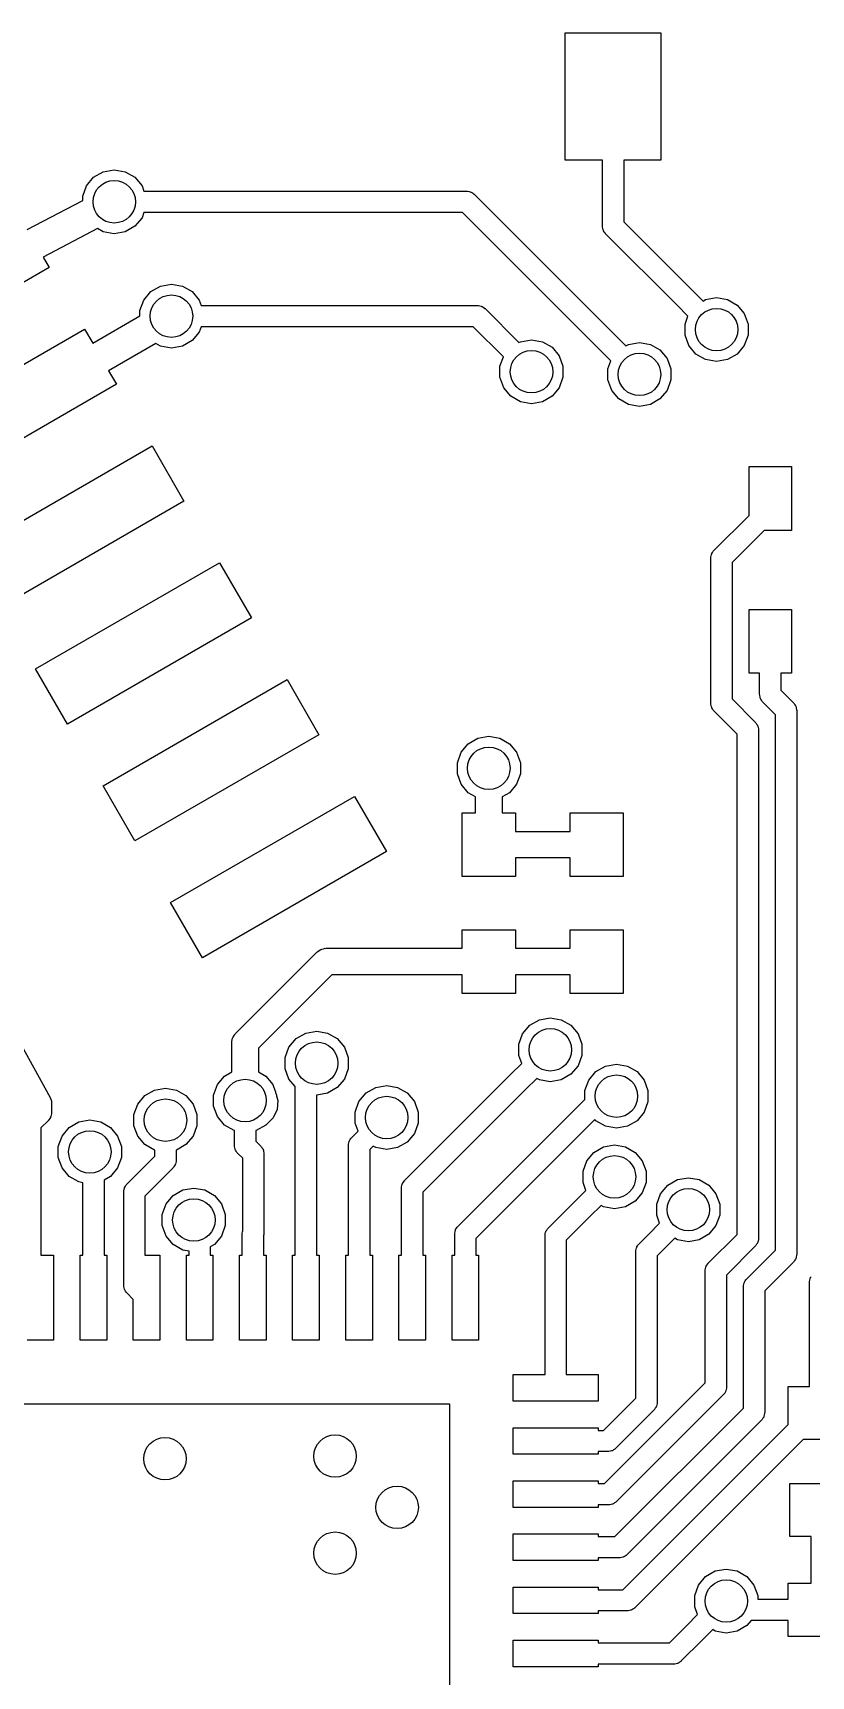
# Model space of a CAD drawing. Extents: x 85.4 to 167.1, y -165.3 to -88.8.
# Drawn here: x 131.24 to 138.56, y -106.13 to -90.65 of the extents above; entities that cross this region are included whole.
import ezdxf

# ---------------------------------------------------------------- set-up
doc = ezdxf.new("R2010")
doc.units = 0
doc.header["$MEASUREMENT"] = 0
doc.layers.add('BLACK', color=7, linetype='CONTINUOUS')

msp = doc.modelspace()

# ---------------------------------------------------------------- linework, layer by layer
at = {"layer": 'Black'}
for p, q in [((136.25, -91.8545), (136.25, -90.6545)), ((136.25, -90.6545), (137.15, -90.6545)), ((137.15, -90.6545), (137.15, -91.8545)), ((136.6, -91.8545), (136.25, -91.8545)), ((136.6, -92.4748), (136.6, -91.8545)), ((137.15, -91.8545), (136.8, -91.8545)), ((136.8, -91.8545), (136.8, -92.4334)), ((131.744, -92.0945), (131.811, -92.0144)), ((131.811, -92.0144), (131.902, -91.9621)), ((131.902, -91.9621), (132.005, -91.9439)), ((132.005, -91.9439), (132.108, -91.9621)), ((132.108, -91.9621), (132.199, -92.0144)), ((132.199, -92.0144), (132.266, -92.0945)), ((131.708, -92.1928), (131.744, -92.0945)), ((131.708, -92.2319), (131.708, -92.1928)), ((132.266, -92.0945), (132.284, -92.1451)), ((132.284, -92.1451), (135.322, -92.1451)), ((135.322, -92.1451), (135.327, -92.1458)), ((135.327, -92.1458), (135.331, -92.1455)), ((135.331, -92.1455), (135.344, -92.1488)), ((135.344, -92.1488), (135.356, -92.1511)), ((135.356, -92.1511), (135.36, -92.1533)), ((135.36, -92.1533), (135.364, -92.1545)), ((135.364, -92.1545), (135.375, -92.162)), ((135.375, -92.162), (135.386, -92.1685)), ((135.386, -92.1685), (135.389, -92.1718)), ((135.389, -92.1718), (135.393, -92.1744)), ((135.393, -92.1744), (136.719, -93.5)), ((126.801, -92.3586), (131.402, -100.68)), ((131.186, -92.5076), (131.708, -92.2319)), ((132.284, -92.3451), (132.266, -92.3957)), ((135.281, -92.3451), (132.284, -92.3451)), ((136.577, -93.6414), (135.281, -92.3451)), ((131.848, -92.4972), (131.336, -92.7676)), ((131.902, -92.5281), (131.848, -92.4972)), ((132.005, -92.5462), (131.902, -92.5281)), ((132.108, -92.5281), (132.005, -92.5462)), ((132.199, -92.4758), (132.108, -92.5281)), ((132.266, -92.3957), (132.199, -92.4758)), ((136.601, -92.4792), (136.6, -92.4748)), ((136.6, -92.4836), (136.601, -92.4792)), ((136.604, -92.4962), (136.6, -92.4836)), ((136.606, -92.509), (136.604, -92.4962)), ((136.608, -92.5129), (136.606, -92.509)), ((136.609, -92.5171), (136.608, -92.5129)), ((136.617, -92.5278), (136.609, -92.5171)), ((136.623, -92.5391), (136.617, -92.5278)), ((136.8, -92.4334), (137.444, -93.0778)), ((136.627, -92.5419), (136.623, -92.5391)), ((136.629, -92.5456), (136.627, -92.5419)), ((137.303, -93.2192), (136.629, -92.5456)), ((131.336, -92.7676), (131.391, -92.8642)), ((131.391, -92.8642), (129.659, -93.8642)), ((132.283, -93.1715), (132.35, -93.0914)), ((132.35, -93.0914), (132.44, -93.0391)), ((132.44, -93.0391), (132.543, -93.0209)), ((132.543, -93.0209), (132.646, -93.0391)), ((132.646, -93.0391), (132.737, -93.0914)), ((132.737, -93.0914), (132.804, -93.1715)), ((137.444, -93.0778), (137.444, -93.0778)), ((137.444, -93.0778), (137.546, -93.1796)), ((137.571, -93.1655), (137.674, -93.1474)), ((137.674, -93.1474), (137.777, -93.1655)), ((132.247, -93.2698), (132.283, -93.1715)), ((132.247, -93.3196), (132.247, -93.2698)), ((132.804, -93.1715), (132.823, -93.222)), ((132.823, -93.222), (135.424, -93.222)), ((135.424, -93.222), (135.428, -93.2228)), ((135.428, -93.2228), (135.433, -93.2224)), ((135.433, -93.2224), (135.445, -93.2258)), ((135.445, -93.2258), (135.458, -93.2281)), ((135.458, -93.2281), (135.462, -93.2303)), ((135.462, -93.2303), (135.466, -93.2314)), ((135.466, -93.2314), (135.477, -93.2389)), ((135.477, -93.2389), (135.488, -93.2454)), ((135.488, -93.2454), (135.491, -93.2488)), ((135.491, -93.2488), (135.495, -93.2513)), ((135.495, -93.2513), (135.814, -93.5708)), ((137.404, -93.3208), (137.303, -93.2192)), ((137.303, -93.2192), (137.303, -93.2192)), ((137.546, -93.1796), (137.571, -93.1655)), ((137.777, -93.1655), (137.867, -93.2178)), ((137.867, -93.2178), (137.934, -93.2979)), ((137.934, -93.2979), (137.97, -93.3962)), ((129.994, -94.4444), (131.726, -93.4444)), ((131.726, -93.4444), (131.802, -93.5756)), ((131.802, -93.5756), (132.247, -93.3196)), ((132.823, -93.422), (132.804, -93.4726)), ((135.382, -93.422), (132.823, -93.422)), ((135.667, -93.7064), (135.382, -93.422)), ((137.377, -93.3962), (137.404, -93.3208)), ((137.377, -93.5008), (137.377, -93.3962)), ((137.97, -93.3962), (137.97, -93.5008)), ((132.397, -93.5797), (131.952, -93.8354)), ((132.44, -93.605), (132.397, -93.5797)), ((132.543, -93.6232), (132.44, -93.605)), ((132.646, -93.605), (132.543, -93.6232)), ((132.737, -93.5527), (132.646, -93.605)), ((132.804, -93.4726), (132.737, -93.5527)), ((135.814, -93.5708), (135.829, -93.5623)), ((135.829, -93.5623), (135.932, -93.5441)), ((135.932, -93.5441), (136.035, -93.5623)), ((136.035, -93.5623), (136.125, -93.6146)), ((136.125, -93.6146), (136.193, -93.6947)), ((136.719, -93.5), (136.82, -93.6018)), ((136.82, -93.6018), (136.845, -93.5877)), ((136.845, -93.5877), (136.948, -93.5695)), ((136.948, -93.5695), (137.051, -93.5877)), ((137.051, -93.5877), (137.141, -93.64)), ((137.413, -93.5991), (137.377, -93.5008)), ((137.48, -93.6792), (137.413, -93.5991)), ((137.934, -93.5991), (137.867, -93.6792)), ((137.97, -93.5008), (137.934, -93.5991)), ((135.635, -93.793), (135.667, -93.7064)), ((136.193, -93.6947), (136.228, -93.793)), ((136.679, -93.743), (136.577, -93.6414)), ((136.651, -93.8184), (136.679, -93.743)), ((137.141, -93.64), (137.209, -93.7201)), ((137.209, -93.7201), (137.244, -93.8184)), ((137.571, -93.7315), (137.48, -93.6792)), ((137.674, -93.7497), (137.571, -93.7315)), ((137.777, -93.7315), (137.674, -93.7497)), ((137.867, -93.6792), (137.777, -93.7315)), ((131.952, -93.8354), (132.026, -93.964)), ((135.635, -93.8976), (135.635, -93.793)), ((135.671, -93.9959), (135.635, -93.8976)), ((136.228, -93.8976), (136.193, -93.9959)), ((136.228, -93.793), (136.228, -93.8976)), ((136.651, -93.923), (136.651, -93.8184)), ((136.687, -94.0213), (136.651, -93.923)), ((137.244, -93.923), (137.209, -94.0213)), ((137.244, -93.8184), (137.244, -93.923)), ((132.026, -93.964), (130.294, -94.964)), ((135.738, -94.076), (135.671, -93.9959)), ((135.829, -94.1283), (135.738, -94.076)), ((136.125, -94.076), (136.035, -94.1283)), ((136.193, -93.9959), (136.125, -94.076)), ((136.754, -94.1014), (136.687, -94.0213)), ((137.209, -94.0213), (137.141, -94.1014)), ((135.932, -94.1464), (135.829, -94.1283)), ((136.035, -94.1283), (135.932, -94.1464)), ((136.845, -94.1537), (136.754, -94.1014)), ((136.948, -94.1718), (136.845, -94.1537)), ((137.051, -94.1537), (136.948, -94.1718)), ((137.141, -94.1014), (137.051, -94.1537)), ((130.629, -95.5443), (132.361, -94.5443)), ((132.361, -94.5443), (132.661, -95.0639)), ((137.979, -95.1977), (137.979, -94.7391)), ((137.979, -94.7391), (138.379, -94.7391)), ((138.379, -94.7391), (138.379, -95.3391)), ((132.661, -95.0639), (130.929, -96.0639)), ((137.649, -95.5284), (137.979, -95.1977)), ((138.121, -95.3391), (137.819, -95.6405)), ((138.379, -95.3391), (138.121, -95.3391)), ((137.619, -95.5991), (137.62, -95.5948)), ((137.619, -96.968), (137.619, -95.5991)), ((137.62, -95.5904), (137.623, -95.5778)), ((137.62, -95.5948), (137.62, -95.5904)), ((137.623, -95.5778), (137.625, -95.5649)), ((137.625, -95.5649), (137.628, -95.5611)), ((137.628, -95.5611), (137.629, -95.5568)), ((137.629, -95.5568), (137.636, -95.5461)), ((137.636, -95.5461), (137.643, -95.5348)), ((137.643, -95.5348), (137.646, -95.532)), ((137.646, -95.532), (137.649, -95.5284)), ((131.264, -96.6441), (132.996, -95.6441)), ((132.996, -95.6441), (133.296, -96.1637)), ((137.819, -95.6405), (137.819, -96.9266)), ((137.979, -96.6853), (137.979, -96.0853)), ((137.979, -96.0853), (138.379, -96.0853)), ((138.379, -96.0853), (138.379, -96.6853)), ((133.296, -96.1637), (131.564, -97.1637)), ((131.564, -97.1637), (131.264, -96.6441)), ((138.079, -96.6853), (137.979, -96.6853)), ((138.079, -96.8853), (138.079, -96.6853)), ((138.379, -96.6853), (138.279, -96.6853)), ((138.279, -96.6853), (138.279, -96.8439)), ((131.899, -97.744), (133.631, -96.744)), ((133.631, -96.744), (133.931, -97.2636)), ((138.279, -96.8439), (138.398, -96.9629)), ((137.62, -96.9724), (137.619, -96.968)), ((137.62, -96.9768), (137.62, -96.9724)), ((137.623, -96.9894), (137.62, -96.9768)), ((137.625, -97.0022), (137.623, -96.9894)), ((137.628, -97.0061), (137.625, -97.0022)), ((137.629, -97.0103), (137.628, -97.0061)), ((137.636, -97.021), (137.629, -97.0103)), ((137.819, -96.9266), (138.038, -97.1456)), ((138.08, -96.8896), (138.079, -96.8853)), ((138.08, -96.894), (138.08, -96.8896)), ((138.083, -96.9066), (138.08, -96.894)), ((138.085, -96.9195), (138.083, -96.9066)), ((138.088, -96.9233), (138.085, -96.9195)), ((138.089, -96.9275), (138.088, -96.9233)), ((138.096, -96.9383), (138.089, -96.9275)), ((138.103, -96.9496), (138.096, -96.9383)), ((138.106, -96.9524), (138.103, -96.9496)), ((138.109, -96.956), (138.106, -96.9524)), ((138.228, -97.075), (138.109, -96.956)), ((138.398, -96.9629), (138.401, -96.9665)), ((138.401, -96.9665), (138.404, -96.9693)), ((138.404, -96.9693), (138.411, -96.9806)), ((138.411, -96.9806), (138.418, -96.9913)), ((138.418, -96.9913), (138.419, -96.9956)), ((138.419, -96.9956), (138.422, -96.9994)), ((138.422, -96.9994), (138.424, -97.0123)), ((138.424, -97.0123), (138.427, -97.0249)), ((137.643, -97.0323), (137.636, -97.021)), ((137.646, -97.0351), (137.643, -97.0323)), ((137.649, -97.0388), (137.646, -97.0351)), ((137.868, -97.2578), (137.649, -97.0388)), ((138.038, -97.1456), (138.041, -97.1492)), ((138.041, -97.1492), (138.044, -97.1521)), ((138.044, -97.1521), (138.051, -97.1634)), ((138.051, -97.1634), (138.058, -97.1741)), ((138.228, -102.117), (138.228, -97.075)), ((138.427, -97.0249), (138.427, -97.0293)), ((138.427, -97.0293), (138.428, -97.0336)), ((138.428, -97.0336), (138.428, -102.158)), ((133.931, -97.2636), (132.199, -98.2636)), ((135.337, -97.3484), (135.427, -97.2961)), ((135.427, -97.2961), (135.53, -97.2779)), ((135.53, -97.2779), (135.633, -97.2961)), ((135.633, -97.2961), (135.724, -97.3484)), ((137.868, -101.968), (137.868, -97.2578)), ((138.058, -97.1741), (138.059, -97.1783)), ((138.059, -97.1783), (138.062, -97.1821)), ((138.062, -97.1821), (138.064, -97.195)), ((138.064, -97.195), (138.067, -97.2076)), ((138.067, -97.2076), (138.067, -97.212)), ((138.067, -97.212), (138.068, -97.2163)), ((138.068, -97.2163), (138.068, -102.009)), ((135.234, -97.5268), (135.27, -97.4285)), ((135.27, -97.4285), (135.337, -97.3484)), ((135.724, -97.3484), (135.791, -97.4285)), ((135.791, -97.4285), (135.827, -97.5268)), ((135.234, -97.6314), (135.234, -97.5268)), ((135.27, -97.7297), (135.234, -97.6314)), ((135.827, -97.6314), (135.791, -97.7297)), ((135.827, -97.5268), (135.827, -97.6314)), ((132.199, -98.2636), (131.899, -97.744)), ((135.337, -97.8098), (135.27, -97.7297)), ((135.791, -97.7297), (135.724, -97.8098)), ((132.534, -98.8438), (134.266, -97.8438)), ((134.266, -97.8438), (134.566, -98.3634)), ((135.405, -97.8494), (135.337, -97.8098)), ((135.405, -97.9991), (135.405, -97.8494)), ((135.724, -97.8098), (135.655, -97.8494)), ((135.655, -97.8494), (135.655, -97.9991)), ((135.28, -98.5991), (135.28, -97.9991)), ((135.28, -97.9991), (135.405, -97.9991)), ((135.655, -97.9991), (135.78, -97.9991)), ((135.78, -97.9991), (135.78, -98.1741)), ((136.296, -98.1741), (136.296, -97.9991)), ((136.296, -97.9991), (136.796, -97.9991)), ((136.796, -97.9991), (136.796, -98.5991)), ((135.78, -98.1741), (136.296, -98.1741)), ((134.566, -98.3634), (132.834, -99.3634)), ((136.296, -98.4241), (135.78, -98.4241)), ((135.78, -98.4241), (135.78, -98.5991)), ((136.296, -98.5991), (136.296, -98.4241)), ((135.78, -98.5991), (135.28, -98.5991)), ((136.796, -98.5991), (136.296, -98.5991)), ((132.834, -99.3634), (132.534, -98.8438)), ((135.28, -99.2741), (135.28, -99.0991)), ((135.28, -99.0991), (135.78, -99.0991)), ((135.78, -99.0991), (135.78, -99.2741)), ((136.296, -99.2741), (136.296, -99.0991)), ((136.296, -99.0991), (136.796, -99.0991)), ((136.796, -99.0991), (136.796, -99.6991)), ((133.148, -100.075), (133.912, -99.3107)), ((133.912, -99.3107), (133.917, -99.3075)), ((133.917, -99.3075), (133.92, -99.3033)), ((133.92, -99.3033), (133.934, -99.2952)), ((133.934, -99.2952), (133.948, -99.2858)), ((133.948, -99.2858), (133.953, -99.2844)), ((133.953, -99.2844), (133.958, -99.2816)), ((133.958, -99.2816), (133.974, -99.2788)), ((133.974, -99.2788), (133.99, -99.2746)), ((133.99, -99.2746), (133.995, -99.275)), ((133.995, -99.275), (134.001, -99.2741)), ((134.001, -99.2741), (135.28, -99.2741)), ((135.78, -99.2741), (136.296, -99.2741)), ((134.052, -99.5241), (133.361, -100.215)), ((135.28, -99.5241), (134.052, -99.5241)), ((135.28, -99.6991), (135.28, -99.5241)), ((136.296, -99.5241), (135.78, -99.5241)), ((135.78, -99.5241), (135.78, -99.6991)), ((136.296, -99.6991), (136.296, -99.5241)), ((135.78, -99.6991), (135.28, -99.6991)), ((136.796, -99.6991), (136.296, -99.6991)), ((135.915, -99.9996), (136.006, -99.9473)), ((136.006, -99.9473), (136.109, -99.9292)), ((136.109, -99.9292), (136.212, -99.9473)), ((136.212, -99.9473), (136.302, -99.9996)), ((133.122, -100.116), (133.123, -100.111)), ((133.123, -100.111), (133.132, -100.097)), ((133.132, -100.097), (133.141, -100.083)), ((133.141, -100.083), (133.145, -100.079)), ((133.145, -100.079), (133.148, -100.075)), ((133.716, -100.125), (133.807, -100.073)), ((133.807, -100.073), (133.91, -100.055)), ((133.91, -100.055), (134.013, -100.073)), ((134.013, -100.073), (134.103, -100.125)), ((135.812, -100.178), (135.848, -100.08)), ((135.848, -100.08), (135.915, -99.9996)), ((136.302, -99.9996), (136.37, -100.08)), ((136.37, -100.08), (136.405, -100.178)), ((133.111, -100.163), (133.112, -100.158)), ((133.111, -100.284), (133.111, -100.163)), ((133.112, -100.152), (133.116, -100.137)), ((133.112, -100.158), (133.112, -100.152)), ((133.116, -100.137), (133.119, -100.121)), ((133.119, -100.121), (133.122, -100.116)), ((133.361, -100.215), (133.361, -100.284)), ((133.613, -100.303), (133.649, -100.205)), ((133.649, -100.205), (133.716, -100.125)), ((134.103, -100.125), (134.171, -100.205)), ((134.171, -100.205), (134.206, -100.303)), ((135.812, -100.283), (135.812, -100.178)), ((136.405, -100.178), (136.405, -100.283)), ((133.111, -100.438), (133.111, -100.284)), ((133.361, -100.284), (133.361, -100.438)), ((133.613, -100.408), (133.613, -100.303)), ((133.649, -100.506), (133.613, -100.408)), ((134.206, -100.408), (134.171, -100.506)), ((134.206, -100.303), (134.206, -100.408)), ((135.738, -100.46), (135.84, -100.358)), ((135.84, -100.358), (135.812, -100.283)), ((136.37, -100.381), (136.302, -100.461)), ((136.405, -100.283), (136.37, -100.381)), ((136.537, -100.436), (136.628, -100.384)), ((136.628, -100.384), (136.731, -100.366)), ((136.731, -100.366), (136.834, -100.384)), ((136.834, -100.384), (136.925, -100.436)), ((132.94, -100.656), (132.975, -100.557)), ((132.975, -100.557), (133.043, -100.477)), ((133.043, -100.477), (133.111, -100.438)), ((133.361, -100.438), (133.43, -100.477)), ((133.43, -100.477), (133.497, -100.557)), ((133.497, -100.557), (133.52, -100.62)), ((133.709, -100.577), (133.649, -100.506)), ((133.709, -102.164), (133.709, -100.577)), ((134.171, -100.506), (134.103, -100.586)), ((134.466, -100.585), (134.569, -100.567)), ((134.569, -100.567), (134.672, -100.585)), ((134.738, -101.46), (135.738, -100.46)), ((135.981, -100.499), (135.88, -100.601)), ((136.006, -100.513), (135.981, -100.499)), ((136.109, -100.531), (136.006, -100.513)), ((136.212, -100.513), (136.109, -100.531)), ((136.302, -100.461), (136.212, -100.513)), ((136.434, -100.615), (136.47, -100.516)), ((136.47, -100.516), (136.537, -100.436)), ((136.925, -100.436), (136.992, -100.516)), ((136.992, -100.516), (137.028, -100.615)), ((131.402, -100.68), (131.404, -100.688)), ((131.404, -100.688), (131.408, -100.695)), ((131.408, -100.695), (131.41, -100.704)), ((131.41, -100.704), (131.413, -100.713)), ((131.413, -100.713), (131.413, -100.721)), ((131.413, -100.721), (131.414, -100.729)), ((131.414, -100.729), (131.414, -100.825)), ((132.226, -100.742), (132.293, -100.662)), ((132.293, -100.662), (132.384, -100.61)), ((132.384, -100.61), (132.487, -100.592)), ((132.487, -100.592), (132.59, -100.61)), ((132.59, -100.61), (132.68, -100.662)), ((132.68, -100.662), (132.748, -100.742)), ((132.94, -100.76), (132.94, -100.656)), ((133.52, -100.62), (133.522, -100.623)), ((133.522, -100.623), (133.524, -100.632)), ((133.524, -100.632), (133.533, -100.656)), ((133.533, -100.656), (133.533, -100.664)), ((133.533, -100.664), (133.544, -100.707)), ((133.544, -100.707), (133.537, -100.793)), ((133.91, -100.657), (133.909, -100.657)), ((133.909, -100.657), (133.909, -102.164)), ((134.013, -100.639), (133.91, -100.657)), ((134.103, -100.586), (134.013, -100.639)), ((134.272, -100.816), (134.308, -100.718)), ((134.308, -100.718), (134.375, -100.637)), ((134.375, -100.637), (134.466, -100.585)), ((134.672, -100.585), (134.762, -100.637)), ((134.762, -100.637), (134.83, -100.718)), ((134.83, -100.718), (134.865, -100.816)), ((135.88, -100.601), (134.909, -101.572)), ((135.238, -101.894), (136.434, -100.697)), ((136.434, -100.697), (136.434, -100.615)), ((137.028, -100.719), (136.992, -100.817)), ((137.028, -100.615), (137.028, -100.719)), ((131.397, -100.878), (131.39, -100.889)), ((131.404, -100.867), (131.397, -100.878)), ((131.406, -100.863), (131.404, -100.867)), ((131.408, -100.859), (131.406, -100.863)), ((131.41, -100.846), (131.408, -100.859)), ((131.413, -100.834), (131.41, -100.846)), ((131.414, -100.825), (131.413, -100.829)), ((131.413, -100.829), (131.413, -100.834)), ((132.19, -100.841), (132.226, -100.742)), ((132.19, -100.945), (132.19, -100.841)), ((132.748, -100.742), (132.783, -100.841)), ((132.783, -100.841), (132.783, -100.945)), ((132.975, -100.858), (132.94, -100.76)), ((133.043, -100.939), (132.975, -100.858)), ((133.5, -100.872), (133.439, -100.933)), ((133.537, -100.793), (133.5, -100.872)), ((134.272, -100.92), (134.272, -100.816)), ((134.865, -100.816), (134.865, -100.92)), ((136.528, -100.886), (135.409, -102.006)), ((136.537, -100.898), (136.528, -100.886)), ((136.992, -100.817), (136.925, -100.898)), ((131.385, -100.896), (131.315, -100.965)), ((131.315, -100.965), (131.315, -102.164)), ((131.387, -100.892), (131.385, -100.896)), ((131.39, -100.889), (131.387, -100.892)), ((131.514, -101.042), (131.581, -100.962)), ((131.581, -100.962), (131.672, -100.909)), ((131.672, -100.909), (131.775, -100.891)), ((131.775, -100.891), (131.878, -100.909)), ((131.878, -100.909), (131.969, -100.962)), ((131.969, -100.962), (132.036, -101.042)), ((132.226, -101.043), (132.19, -100.945)), ((132.783, -100.945), (132.748, -101.043)), ((133.133, -100.991), (133.043, -100.939)), ((133.136, -100.991), (133.133, -100.991)), ((133.136, -101.132), (133.136, -100.991)), ((133.339, -100.991), (133.336, -100.991)), ((133.336, -100.991), (133.336, -101.091)), ((133.43, -100.939), (133.339, -100.991)), ((133.431, -100.937), (133.43, -100.939)), ((133.439, -100.933), (133.431, -100.937)), ((134.238, -101.058), (134.3, -100.996)), ((134.3, -100.996), (134.272, -100.92)), ((134.83, -101.019), (134.762, -101.099)), ((134.865, -100.92), (134.83, -101.019)), ((136.628, -100.95), (136.537, -100.898)), ((136.731, -100.968), (136.628, -100.95)), ((136.834, -100.95), (136.731, -100.968)), ((136.925, -100.898), (136.834, -100.95)), ((131.478, -101.14), (131.514, -101.042)), ((131.478, -101.245), (131.478, -101.14)), ((132.036, -101.042), (132.072, -101.14)), ((132.072, -101.14), (132.072, -101.245)), ((132.293, -101.123), (132.226, -101.043)), ((132.384, -101.176), (132.293, -101.123)), ((132.387, -101.176), (132.384, -101.176)), ((132.387, -101.232), (132.387, -101.176)), ((132.59, -101.176), (132.587, -101.176)), ((132.587, -101.176), (132.587, -101.273)), ((132.68, -101.123), (132.59, -101.176)), ((132.748, -101.043), (132.68, -101.123)), ((133.137, -101.136), (133.136, -101.132)), ((133.137, -101.141), (133.137, -101.136)), ((133.14, -101.153), (133.137, -101.141)), ((133.142, -101.166), (133.14, -101.153)), ((133.144, -101.17), (133.142, -101.166)), ((133.146, -101.174), (133.144, -101.17)), ((133.153, -101.185), (133.146, -101.174)), ((133.16, -101.196), (133.153, -101.185)), ((133.163, -101.199), (133.16, -101.196)), ((133.336, -101.091), (133.385, -101.139)), ((133.385, -101.139), (133.387, -101.143)), ((133.387, -101.143), (133.39, -101.145)), ((133.39, -101.145), (133.397, -101.157)), ((133.397, -101.157), (133.405, -101.167)), ((133.405, -101.167), (133.406, -101.172)), ((133.406, -101.172), (133.408, -101.176)), ((133.408, -101.176), (133.41, -101.188)), ((133.41, -101.188), (133.413, -101.201)), ((134.209, -101.12), (134.212, -101.107)), ((134.209, -101.124), (134.209, -101.12)), ((134.209, -101.128), (134.209, -101.124)), ((134.209, -102.164), (134.209, -101.128)), ((134.212, -101.107), (134.215, -101.094)), ((134.215, -101.094), (134.217, -101.09)), ((134.217, -101.09), (134.218, -101.086)), ((134.218, -101.086), (134.226, -101.075)), ((134.226, -101.075), (134.232, -101.064)), ((134.232, -101.064), (134.235, -101.061)), ((134.235, -101.061), (134.238, -101.058)), ((134.441, -101.137), (134.409, -101.17)), ((134.409, -101.17), (134.409, -102.164)), ((134.466, -101.151), (134.441, -101.137)), ((134.569, -101.169), (134.466, -101.151)), ((134.672, -101.151), (134.569, -101.169)), ((134.762, -101.099), (134.672, -101.151)), ((136.452, -101.276), (136.52, -101.196)), ((136.52, -101.196), (136.61, -101.144)), ((136.61, -101.144), (136.713, -101.126)), ((136.713, -101.126), (136.816, -101.144)), ((136.816, -101.144), (136.907, -101.196)), ((136.907, -101.196), (136.974, -101.276)), ((131.514, -101.343), (131.478, -101.245)), ((131.581, -101.423), (131.514, -101.343)), ((132.036, -101.343), (131.969, -101.423)), ((132.072, -101.245), (132.036, -101.343)), ((132.123, -101.495), (132.387, -101.232)), ((132.557, -101.344), (132.294, -101.607)), ((132.56, -101.34), (132.557, -101.344)), ((132.563, -101.337), (132.56, -101.34)), ((132.57, -101.326), (132.563, -101.337)), ((132.577, -101.315), (132.57, -101.326)), ((132.579, -101.311), (132.577, -101.315)), ((132.581, -101.307), (132.579, -101.311)), ((132.583, -101.294), (132.581, -101.307)), ((132.586, -101.282), (132.583, -101.294)), ((132.587, -101.273), (132.586, -101.277)), ((132.586, -101.277), (132.586, -101.282)), ((133.166, -101.203), (133.163, -101.199)), ((133.214, -101.251), (133.166, -101.203)), ((133.214, -101.935), (133.214, -101.251)), ((133.413, -101.201), (133.413, -101.205)), ((133.413, -101.205), (133.414, -101.21)), ((133.414, -101.21), (133.414, -101.959)), ((136.417, -101.374), (136.452, -101.276)), ((136.974, -101.276), (137.01, -101.374)), ((131.672, -101.475), (131.581, -101.423)), ((131.709, -101.482), (131.672, -101.475)), ((131.709, -102.164), (131.709, -101.482)), ((131.969, -101.423), (131.909, -101.458)), ((131.909, -101.458), (131.909, -102.164)), ((132.111, -101.513), (132.117, -101.502)), ((132.117, -101.502), (132.121, -101.499)), ((132.121, -101.499), (132.123, -101.495)), ((134.712, -101.509), (134.715, -101.496)), ((134.715, -101.496), (134.717, -101.492)), ((134.717, -101.492), (134.718, -101.488)), ((134.718, -101.488), (134.726, -101.478)), ((134.726, -101.478), (134.732, -101.466)), ((134.732, -101.466), (134.735, -101.463)), ((134.735, -101.463), (134.738, -101.46)), ((136.417, -101.479), (136.417, -101.374)), ((136.444, -101.554), (136.417, -101.479)), ((137.01, -101.479), (136.974, -101.577)), ((137.01, -101.374), (137.01, -101.479)), ((137.147, -101.585), (137.214, -101.505)), ((137.214, -101.505), (137.305, -101.453)), ((137.305, -101.453), (137.408, -101.435)), ((137.408, -101.435), (137.511, -101.453)), ((137.511, -101.453), (137.601, -101.505)), ((137.601, -101.505), (137.668, -101.585)), ((132.094, -101.557), (132.098, -101.544)), ((132.095, -101.561), (132.094, -101.557)), ((132.094, -101.566), (132.095, -101.561)), ((132.094, -102.449), (132.094, -101.566)), ((132.098, -101.544), (132.1, -101.532)), ((132.1, -101.532), (132.102, -101.528)), ((132.102, -101.528), (132.103, -101.524)), ((132.103, -101.524), (132.111, -101.513)), ((132.294, -101.607), (132.294, -102.164)), ((132.493, -101.682), (132.56, -101.602)), ((132.56, -101.602), (132.651, -101.55)), ((132.651, -101.55), (132.754, -101.532)), ((132.754, -101.532), (132.857, -101.55)), ((132.857, -101.55), (132.947, -101.602)), ((132.947, -101.602), (133.015, -101.682)), ((134.709, -101.522), (134.712, -101.509)), ((134.709, -101.526), (134.709, -101.522)), ((134.709, -101.53), (134.709, -101.526)), ((134.709, -102.164), (134.709, -101.53)), ((134.909, -101.572), (134.909, -102.164)), ((136.088, -101.911), (136.343, -101.656)), ((136.343, -101.656), (136.444, -101.554)), ((136.907, -101.657), (136.816, -101.71)), ((136.974, -101.577), (136.907, -101.657)), ((137.111, -101.684), (137.147, -101.585)), ((137.668, -101.585), (137.704, -101.684)), ((132.457, -101.781), (132.493, -101.682)), ((132.457, -101.885), (132.457, -101.781)), ((133.015, -101.682), (133.05, -101.781)), ((133.05, -101.781), (133.05, -101.885)), ((136.484, -101.797), (136.259, -102.023)), ((136.586, -101.696), (136.484, -101.797)), ((136.61, -101.71), (136.586, -101.696)), ((136.713, -101.728), (136.61, -101.71)), ((136.816, -101.71), (136.713, -101.728)), ((137.111, -101.788), (137.111, -101.684)), ((137.138, -101.864), (137.111, -101.788)), ((137.704, -101.788), (137.668, -101.886)), ((137.704, -101.684), (137.704, -101.788)), ((132.493, -101.984), (132.457, -101.885)), ((133.05, -101.885), (133.015, -101.984)), ((133.209, -101.956), (133.212, -101.943)), ((133.209, -101.96), (133.209, -101.956)), ((133.209, -101.964), (133.209, -101.96)), ((133.209, -102.164), (133.209, -101.964)), ((133.212, -101.943), (133.214, -101.935)), ((133.413, -101.968), (133.41, -101.98)), ((133.414, -101.959), (133.413, -101.963)), ((133.413, -101.963), (133.413, -101.968)), ((135.209, -101.956), (135.212, -101.943)), ((135.209, -101.96), (135.209, -101.956)), ((135.209, -101.964), (135.209, -101.96)), ((135.209, -102.164), (135.209, -101.964)), ((135.212, -101.943), (135.215, -101.93)), ((135.215, -101.93), (135.217, -101.926)), ((135.217, -101.926), (135.218, -101.922)), ((135.218, -101.922), (135.226, -101.911)), ((135.226, -101.911), (135.232, -101.9)), ((135.232, -101.9), (135.235, -101.897)), ((135.235, -101.897), (135.238, -101.894)), ((136.059, -101.973), (136.062, -101.96)), ((136.062, -101.96), (136.065, -101.947)), ((136.065, -101.947), (136.067, -101.943)), ((136.067, -101.943), (136.068, -101.939)), ((136.068, -101.939), (136.076, -101.928)), ((136.076, -101.928), (136.082, -101.917)), ((136.082, -101.917), (136.085, -101.914)), ((136.085, -101.914), (136.088, -101.911)), ((136.943, -102.059), (137.037, -101.965)), ((137.037, -101.965), (137.138, -101.864)), ((137.037, -101.965), (137.037, -101.965)), ((137.601, -101.967), (137.511, -102.019)), ((137.596, -102.24), (137.868, -101.968)), ((137.668, -101.886), (137.601, -101.967)), ((132.56, -102.064), (132.493, -101.984)), ((132.651, -102.116), (132.56, -102.064)), ((132.709, -102.126), (132.651, -102.116)), ((132.947, -102.064), (132.909, -102.086)), ((132.909, -102.086), (132.909, -102.164)), ((133.015, -101.984), (132.947, -102.064)), ((133.41, -101.98), (133.409, -101.989)), ((133.409, -101.989), (133.409, -102.164)), ((135.409, -102.006), (135.409, -102.164)), ((136.059, -101.977), (136.059, -101.973)), ((136.059, -101.981), (136.059, -101.977)), ((136.059, -103.289), (136.059, -101.981)), ((136.259, -102.023), (136.259, -103.289)), ((136.914, -102.121), (136.917, -102.108)), ((136.914, -102.125), (136.914, -102.121)), ((136.914, -102.13), (136.914, -102.125)), ((136.917, -102.108), (136.92, -102.095)), ((136.92, -102.095), (136.922, -102.092)), ((136.922, -102.092), (136.923, -102.087)), ((136.923, -102.087), (136.931, -102.077)), ((136.931, -102.077), (136.937, -102.065)), ((136.937, -102.065), (136.94, -102.063)), ((136.94, -102.063), (136.943, -102.059)), ((137.178, -102.107), (137.114, -102.171)), ((137.28, -102.005), (137.178, -102.107)), ((137.178, -102.107), (137.178, -102.107)), ((137.305, -102.019), (137.28, -102.005)), ((137.408, -102.037), (137.305, -102.019)), ((137.511, -102.019), (137.408, -102.037)), ((138.038, -102.08), (137.767, -102.352)), ((137.956, -102.389), (138.228, -102.117)), ((138.041, -102.076), (138.038, -102.08)), ((138.044, -102.074), (138.041, -102.076)), ((138.051, -102.062), (138.044, -102.074)), ((138.058, -102.052), (138.051, -102.062)), ((138.059, -102.047), (138.058, -102.052)), ((138.062, -102.043), (138.059, -102.047)), ((138.064, -102.031), (138.062, -102.043)), ((138.067, -102.018), (138.064, -102.031)), ((138.068, -102.009), (138.067, -102.014)), ((138.067, -102.014), (138.067, -102.018)), ((131.315, -102.164), (131.434, -102.164)), ((131.434, -102.164), (131.434, -102.964)), ((131.684, -102.964), (131.684, -102.164)), ((131.684, -102.164), (131.709, -102.164)), ((131.909, -102.164), (131.934, -102.164)), ((131.934, -102.164), (131.934, -102.964)), ((132.294, -102.164), (132.434, -102.164)), ((132.434, -102.164), (132.434, -102.964)), ((132.684, -102.964), (132.684, -102.164)), ((132.684, -102.164), (132.709, -102.164)), ((132.709, -102.164), (132.709, -102.126)), ((132.909, -102.164), (132.934, -102.164)), ((132.934, -102.164), (132.934, -102.964)), ((133.184, -102.964), (133.184, -102.164)), ((133.184, -102.164), (133.209, -102.164)), ((133.409, -102.164), (133.434, -102.164)), ((133.434, -102.164), (133.434, -102.964)), ((133.684, -102.964), (133.684, -102.164)), ((133.684, -102.164), (133.709, -102.164)), ((133.909, -102.164), (133.934, -102.164)), ((133.934, -102.164), (133.934, -102.964)), ((134.184, -102.964), (134.184, -102.164)), ((134.184, -102.164), (134.209, -102.164)), ((134.409, -102.164), (134.434, -102.164)), ((134.434, -102.164), (134.434, -102.964)), ((134.684, -102.964), (134.684, -102.164)), ((134.684, -102.164), (134.709, -102.164)), ((134.909, -102.164), (134.934, -102.164)), ((134.934, -102.164), (134.934, -102.964)), ((135.184, -102.964), (135.184, -102.164)), ((135.184, -102.164), (135.209, -102.164)), ((135.409, -102.164), (135.434, -102.164)), ((135.434, -102.164), (135.434, -102.964)), ((136.914, -103.511), (136.914, -102.13)), ((137.114, -102.171), (137.114, -103.552)), ((137.57, -102.289), (137.573, -102.276)), ((137.573, -102.276), (137.575, -102.272)), ((137.575, -102.272), (137.576, -102.268)), ((137.576, -102.268), (137.583, -102.257)), ((137.583, -102.257), (137.59, -102.246)), ((137.59, -102.246), (137.593, -102.243)), ((137.593, -102.243), (137.596, -102.24)), ((138.398, -102.229), (138.127, -102.501)), ((138.401, -102.225), (138.398, -102.229)), ((138.404, -102.223), (138.401, -102.225)), ((138.411, -102.211), (138.404, -102.223)), ((138.418, -102.201), (138.411, -102.211)), ((138.419, -102.196), (138.418, -102.201)), ((138.422, -102.193), (138.419, -102.196)), ((138.424, -102.18), (138.422, -102.193)), ((138.427, -102.167), (138.424, -102.18)), ((138.428, -102.158), (138.427, -102.163)), ((138.427, -102.163), (138.427, -102.167)), ((137.566, -102.31), (137.567, -102.306)), ((137.566, -103.367), (137.566, -102.31)), ((137.567, -102.302), (137.57, -102.289)), ((137.567, -102.306), (137.567, -102.302)), ((137.767, -102.352), (137.767, -103.409)), ((137.93, -102.438), (137.933, -102.425)), ((137.933, -102.425), (137.935, -102.421)), ((137.935, -102.421), (137.936, -102.417)), ((137.936, -102.417), (137.943, -102.406)), ((137.943, -102.406), (137.95, -102.395)), ((137.95, -102.395), (137.953, -102.392)), ((137.953, -102.392), (137.956, -102.389)), ((138.547, -102.411), (138.551, -102.399)), ((138.548, -102.416), (138.547, -102.411)), ((138.547, -102.42), (138.548, -102.416)), ((138.547, -103.4), (138.547, -102.42)), ((138.551, -102.399), (138.553, -102.386)), ((138.553, -102.386), (138.555, -102.382)), ((138.555, -102.382), (138.556, -102.378)), ((138.556, -102.378), (138.564, -102.367)), ((132.095, -102.454), (132.094, -102.449)), ((132.094, -102.458), (132.095, -102.454)), ((132.098, -102.471), (132.094, -102.458)), ((132.1, -102.484), (132.098, -102.471)), ((132.102, -102.487), (132.1, -102.484)), ((132.103, -102.492), (132.102, -102.487)), ((132.111, -102.502), (132.103, -102.492)), ((132.117, -102.514), (132.111, -102.502)), ((132.121, -102.517), (132.117, -102.514)), ((132.123, -102.52), (132.121, -102.517)), ((132.184, -102.581), (132.123, -102.52)), ((132.184, -102.964), (132.184, -102.581)), ((137.927, -102.451), (137.93, -102.438)), ((137.927, -102.455), (137.927, -102.451)), ((137.927, -102.459), (137.927, -102.455)), ((137.927, -103.605), (137.927, -102.459)), ((138.127, -102.501), (138.127, -103.646)), ((131.434, -102.964), (131.184, -102.964)), ((131.934, -102.964), (131.684, -102.964)), ((132.434, -102.964), (132.184, -102.964)), ((132.934, -102.964), (132.684, -102.964)), ((133.434, -102.964), (133.184, -102.964)), ((133.934, -102.964), (133.684, -102.964)), ((134.434, -102.964), (134.184, -102.964)), ((134.934, -102.964), (134.684, -102.964)), ((135.434, -102.964), (135.184, -102.964)), ((135.759, -103.539), (135.759, -103.289)), ((135.759, -103.289), (136.059, -103.289)), ((136.259, -103.289), (136.559, -103.289)), ((136.559, -103.289), (136.559, -103.539)), ((136.61, -103.814), (136.914, -103.511)), ((136.619, -104.314), (137.566, -103.367)), ((137.737, -103.479), (136.732, -104.485)), ((137.74, -103.476), (137.737, -103.479)), ((137.743, -103.473), (137.74, -103.476)), ((137.75, -103.462), (137.743, -103.473)), ((137.757, -103.451), (137.75, -103.462)), ((137.758, -103.447), (137.757, -103.451)), ((137.76, -103.443), (137.758, -103.447)), ((137.763, -103.43), (137.76, -103.443)), ((137.766, -103.417), (137.763, -103.43)), ((137.767, -103.409), (137.766, -103.413)), ((137.766, -103.413), (137.766, -103.417)), ((138.347, -103.758), (138.347, -103.4)), ((138.347, -103.4), (138.547, -103.4)), ((129.959, -103.564), (135.159, -103.564)), ((135.159, -103.564), (135.159, -107.789)), ((136.559, -103.539), (135.759, -103.539)), ((136.717, -104.814), (137.927, -103.605)), ((137.084, -103.623), (136.722, -103.985)), ((137.087, -103.619), (137.084, -103.623)), ((137.09, -103.617), (137.087, -103.619)), ((137.097, -103.605), (137.09, -103.617)), ((137.104, -103.595), (137.097, -103.605)), ((137.105, -103.59), (137.104, -103.595)), ((137.108, -103.586), (137.105, -103.59)), ((137.11, -103.574), (137.108, -103.586)), ((137.113, -103.561), (137.11, -103.574)), ((137.114, -103.552), (137.113, -103.557)), ((137.113, -103.557), (137.113, -103.561)), ((138.123, -103.668), (138.12, -103.681)), ((138.126, -103.655), (138.123, -103.668)), ((138.127, -103.646), (138.126, -103.651)), ((138.126, -103.651), (138.126, -103.655)), ((135.759, -104.039), (135.759, -103.789)), ((135.759, -103.789), (136.559, -103.789)), ((136.559, -103.789), (136.559, -103.814)), ((136.559, -103.814), (136.61, -103.814)), ((136.791, -105.314), (138.347, -103.758)), ((138.097, -103.717), (136.829, -104.985)), ((138.1, -103.714), (138.097, -103.717)), ((138.103, -103.711), (138.1, -103.714)), ((138.11, -103.699), (138.103, -103.711)), ((138.117, -103.689), (138.11, -103.699)), ((138.118, -103.684), (138.117, -103.689)), ((138.12, -103.681), (138.118, -103.684)), ((138.488, -103.9), (136.903, -105.485)), ((138.947, -103.9), (138.488, -103.9)), ((136.559, -104.039), (135.759, -104.039)), ((136.652, -104.014), (136.559, -104.014)), ((136.559, -104.014), (136.559, -104.039)), ((136.656, -104.014), (136.652, -104.014)), ((136.66, -104.014), (136.656, -104.014)), ((136.673, -104.011), (136.66, -104.014)), ((136.686, -104.008), (136.673, -104.011)), ((136.69, -104.006), (136.686, -104.008)), ((136.694, -104.005), (136.69, -104.006)), ((136.705, -103.997), (136.694, -104.005)), ((136.716, -103.991), (136.705, -103.997)), ((136.719, -103.988), (136.716, -103.991)), ((136.722, -103.985), (136.719, -103.988)), ((135.759, -104.539), (135.759, -104.289)), ((135.759, -104.289), (136.559, -104.289)), ((136.559, -104.289), (136.559, -104.314)), ((136.559, -104.314), (136.619, -104.314)), ((138.363, -104.814), (138.363, -104.314)), ((138.363, -104.314), (138.963, -104.314)), ((136.559, -104.539), (135.759, -104.539)), ((136.661, -104.514), (136.559, -104.514)), ((136.559, -104.514), (136.559, -104.539)), ((136.665, -104.514), (136.661, -104.514)), ((136.67, -104.514), (136.665, -104.514)), ((136.682, -104.511), (136.67, -104.514)), ((136.695, -104.508), (136.682, -104.511)), ((136.699, -104.506), (136.695, -104.508)), ((136.703, -104.505), (136.699, -104.506)), ((136.714, -104.497), (136.703, -104.505)), ((136.725, -104.491), (136.714, -104.497)), ((136.728, -104.488), (136.725, -104.491)), ((136.732, -104.485), (136.728, -104.488)), ((135.759, -105.039), (135.759, -104.789)), ((135.759, -104.789), (136.559, -104.789)), ((136.559, -104.789), (136.559, -104.814)), ((136.559, -104.814), (136.717, -104.814)), ((138.563, -104.814), (138.363, -104.814)), ((138.563, -105.254), (138.563, -104.814)), ((136.559, -105.039), (135.759, -105.039)), ((136.759, -105.014), (136.559, -105.014)), ((136.559, -105.014), (136.559, -105.039)), ((136.763, -105.014), (136.759, -105.014)), ((136.767, -105.014), (136.763, -105.014)), ((136.78, -105.011), (136.767, -105.014)), ((136.793, -105.008), (136.78, -105.011)), ((136.797, -105.006), (136.793, -105.008)), ((136.801, -105.005), (136.797, -105.006)), ((136.812, -104.997), (136.801, -105.005)), ((136.823, -104.991), (136.812, -104.997)), ((136.826, -104.988), (136.823, -104.991)), ((136.829, -104.985), (136.826, -104.988)), ((137.504, -105.271), (137.571, -105.191)), ((137.571, -105.191), (137.662, -105.138)), ((137.662, -105.138), (137.765, -105.12)), ((137.765, -105.12), (137.868, -105.138)), ((137.868, -105.138), (137.958, -105.191)), ((137.958, -105.191), (138.025, -105.271)), ((135.759, -105.539), (135.759, -105.289)), ((135.759, -105.289), (136.559, -105.289)), ((136.559, -105.289), (136.559, -105.314)), ((136.559, -105.314), (136.791, -105.314)), ((137.468, -105.369), (137.504, -105.271)), ((137.468, -105.474), (137.468, -105.369)), ((138.025, -105.271), (138.061, -105.369)), ((138.061, -105.369), (138.061, -105.404)), ((138.347, -105.404), (138.347, -105.254)), ((138.347, -105.254), (138.563, -105.254)), ((136.832, -105.514), (136.559, -105.514)), ((136.559, -105.514), (136.559, -105.539)), ((136.837, -105.514), (136.832, -105.514)), ((136.841, -105.514), (136.837, -105.514)), ((136.854, -105.511), (136.841, -105.514)), ((136.866, -105.508), (136.854, -105.511)), ((136.87, -105.506), (136.866, -105.508)), ((136.875, -105.505), (136.87, -105.506)), ((136.885, -105.497), (136.875, -105.505)), ((136.897, -105.491), (136.885, -105.497)), ((136.899, -105.488), (136.897, -105.491)), ((136.903, -105.485), (136.899, -105.488)), ((137.495, -105.549), (137.468, -105.474)), ((138.061, -105.404), (138.347, -105.404)), ((136.559, -105.539), (135.759, -105.539)), ((137.23, -105.814), (137.394, -105.651)), ((137.394, -105.651), (137.495, -105.549)), ((137.958, -105.652), (137.868, -105.704)), ((137.999, -105.604), (137.958, -105.652)), ((138.347, -105.604), (137.999, -105.604)), ((138.347, -105.754), (138.347, -105.604)), ((135.759, -106.039), (135.759, -105.789)), ((135.759, -105.789), (136.559, -105.789)), ((136.559, -105.789), (136.559, -105.814)), ((136.559, -105.814), (137.23, -105.814)), ((137.535, -105.792), (137.342, -105.985)), ((137.637, -105.69), (137.535, -105.792)), ((137.662, -105.704), (137.637, -105.69)), ((137.765, -105.723), (137.662, -105.704)), ((137.868, -105.704), (137.765, -105.723)), ((138.947, -105.754), (138.347, -105.754)), ((137.336, -105.991), (137.325, -105.997)), ((137.339, -105.988), (137.336, -105.991)), ((137.342, -105.985), (137.339, -105.988)), ((136.559, -106.039), (135.759, -106.039)), ((137.272, -106.014), (136.559, -106.014)), ((136.559, -106.014), (136.559, -106.039)), ((137.276, -106.014), (137.272, -106.014)), ((137.28, -106.014), (137.276, -106.014)), ((137.293, -106.011), (137.28, -106.014)), ((137.306, -106.008), (137.293, -106.011)), ((137.31, -106.006), (137.306, -106.008)), ((137.314, -106.005), (137.31, -106.006)), ((137.325, -105.997), (137.314, -106.005))]:
    msp.add_line(p, q, dxfattribs=at)
for centre in [(132.005, -92.2451), (132.543, -93.322), (137.674, -93.4485), (135.932, -93.8453), (136.948, -93.8707), (135.53, -97.5791), (136.109, -100.23), (133.91, -100.356), (133.236, -100.708), (136.731, -100.667), (132.487, -100.893), (134.569, -100.868), (131.775, -101.192), (136.713, -101.427), (132.754, -101.833), (137.408, -101.736), (132.482, -104.081), (134.083, -104.056), (134.667, -104.539), (134.083, -104.97), (137.765, -105.421)]:
    msp.add_circle(centre, 0.2, dxfattribs=at)

doc.saveas('drawing.dxf')
